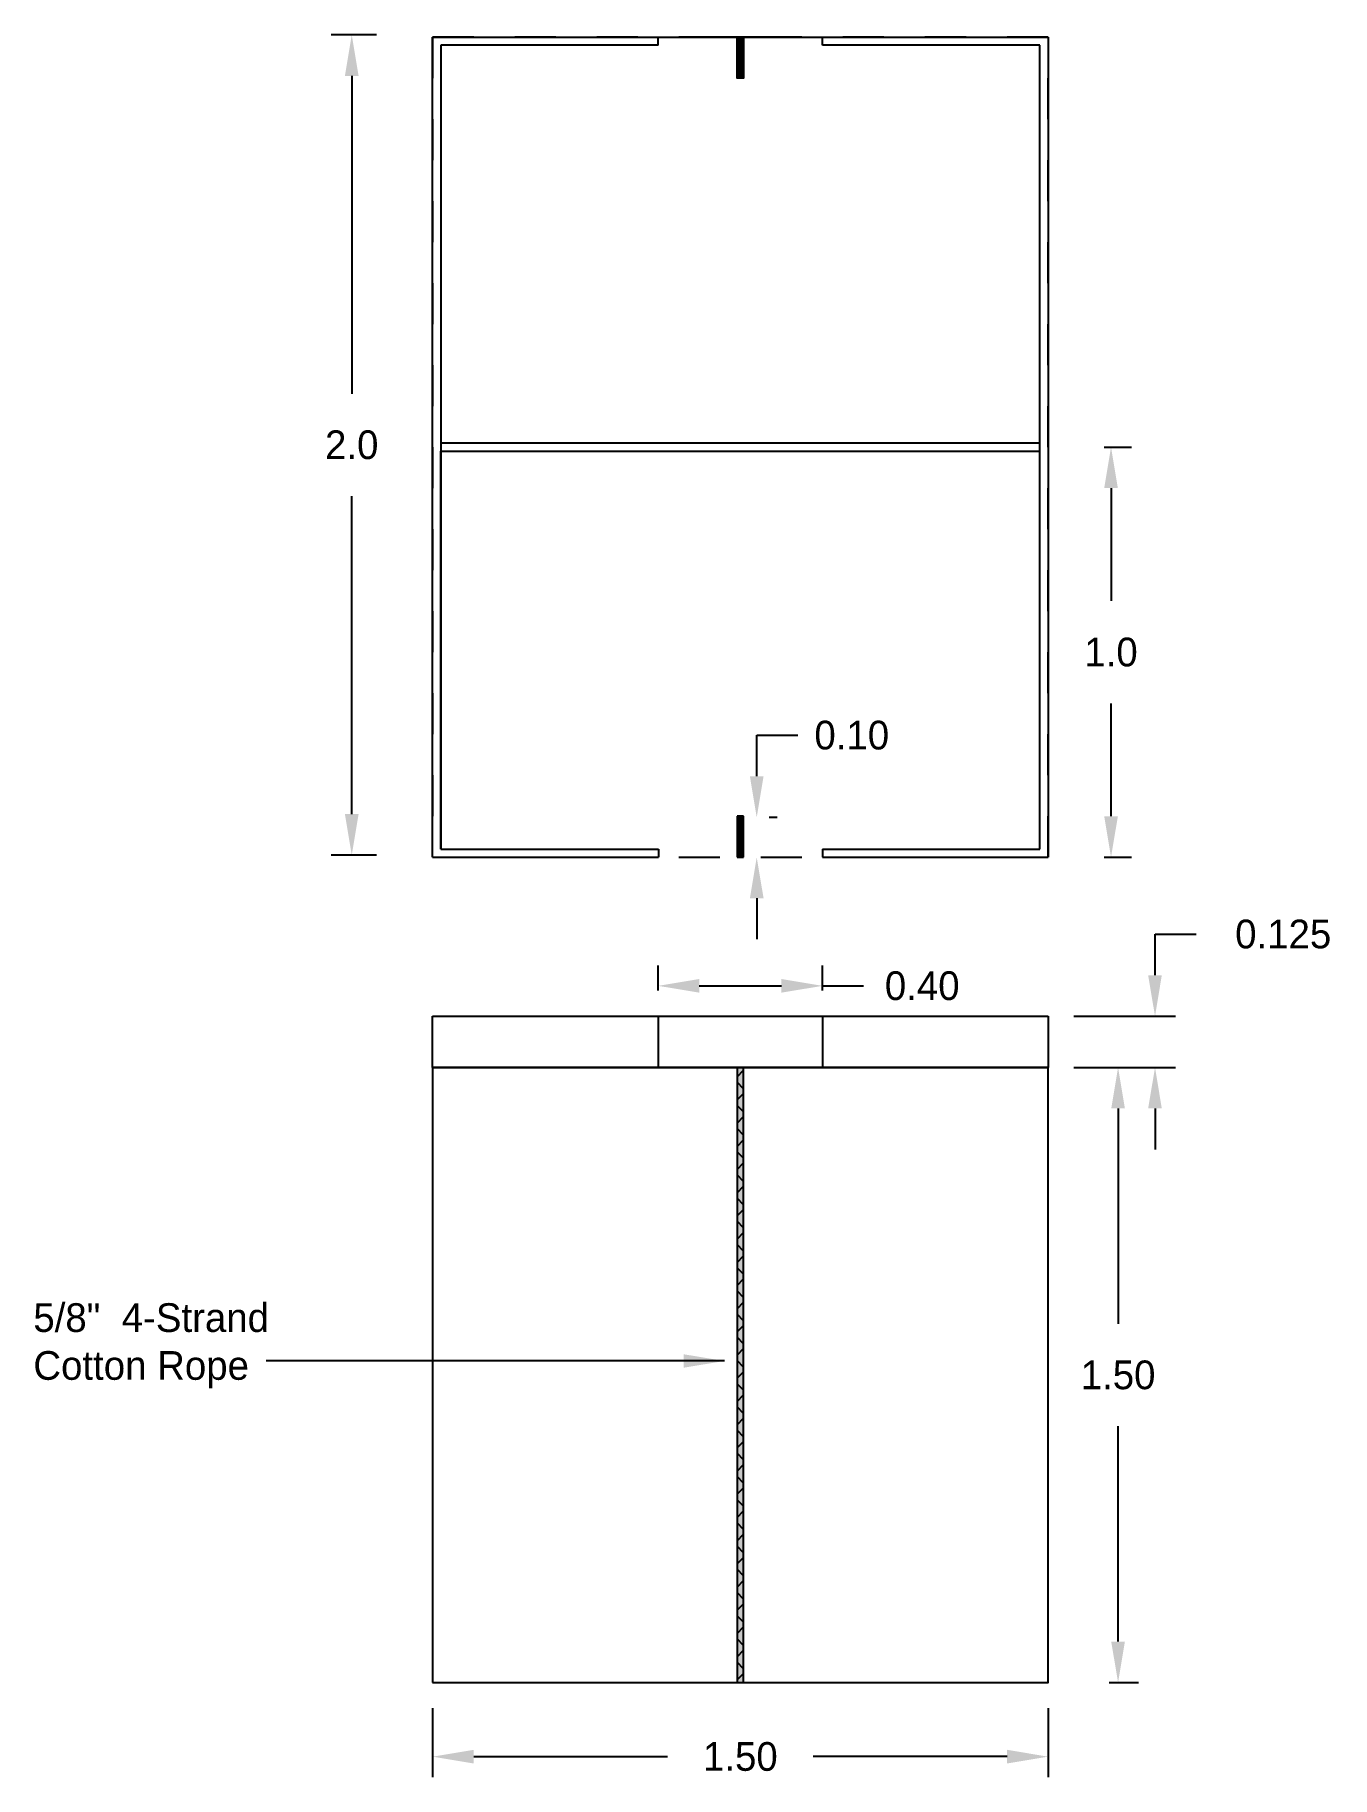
# Model space of a CAD drawing. Header units: centimetres. Extents: x -0.97 to 2.19, y -0.23 to 4.02.
import ezdxf

# ---------------------------------------------------------------- set-up
doc = ezdxf.new("R2010")
doc.units = ezdxf.units.CM
doc.header["$MEASUREMENT"] = 0
doc.linetypes.add('ACAD_ISO07W100', pattern=[3, 0, -3])
doc.dimstyles.get("Standard").update_dxf_attribs({"dimtxt": 0.07, "dimasz": 0.1, "dimexe": 0.05, "dimexo": 0.0625, "dimgap": 0.09, "dimtad": 0, "dimtih": 1, "dimtoh": 1, "dimzin": 0, "dimdsep": 46, "dimtxsty": 'Standard', "dimcen": 0.09, "dimadec": 0, "dimazin": 0, "dimtfac": 1, "dimtofl": 0, "dimtmove": 0, "dimatfit": 3, "dimfxl": 0, "dimtolj": 1, "dimtzin": 0, "dimarcsym": 0})

# ---------------------------------------------------------------- blocks, each defined once
blk = doc.blocks.new('*D1')
at = {"color": 0, "lineweight": -2, "ltscale": 0.001}
for p, q in [((1.6491, 1.5), (1.7207, 1.5)), ((1.6707, 1.4), (1.6707, 0.875)), ((1.6707, 0.1), (1.6707, 0.625)), ((1.6491, 0), (1.7207, 0))]:
    blk.add_line(p, q, dxfattribs=at)
at = {"color": 0, "ltscale": 0.001}
for points in [[(1.654, 1.4), (1.6873, 1.4), (1.6707, 1.5)], [(1.654, 0.1), (1.6873, 0.1), (1.6707, 0)]]:
    blk.add_solid(points, dxfattribs=at)
at = {"layer": 'Defpoints', "color": 0, "ltscale": 0.001}
for p in [(1.5866, 1.5), (1.6707, 1.5), (1.5866, 0)]:
    blk.add_point(p, dxfattribs=at)
at = {"color": 0, "ltscale": 0.001, "insert": (1.6707, 0.75), "char_height": 0.07, "attachment_point": 5}
blk.add_mtext('\\A1;1.50', dxfattribs=at)
blk = doc.blocks.new('*D2')
at = {"color": 0, "lineweight": -2, "ltscale": 0.001}
for p, q in [((0, -0.0625), (0, -0.2305)), ((1.5, -0.0625), (1.5, -0.2305)), ((0.1, -0.1805), (0.5725, -0.1805)), ((1.4, -0.1805), (0.9275, -0.1805))]:
    blk.add_line(p, q, dxfattribs=at)
at = {"color": 0, "ltscale": 0.001}
for points in [[(0.1, -0.1638), (0.1, -0.1972), (0, -0.1805)], [(1.4, -0.1638), (1.4, -0.1972), (1.5, -0.1805)]]:
    blk.add_solid(points, dxfattribs=at)
at = {"layer": 'Defpoints', "color": 0, "ltscale": 0.001}
for p in [(0, 0), (1.5, 0), (1.5, -0.1805)]:
    blk.add_point(p, dxfattribs=at)
at = {"color": 0, "ltscale": 0.001, "insert": (0.75, -0.1805), "char_height": 0.07, "attachment_point": 5}
blk.add_mtext('\\A1;1.50', dxfattribs=at)
blk = doc.blocks.new('*D3')
at = {"color": 0, "lineweight": -2, "ltscale": 0.001}
for p, q in [((1.7607, 1.725), (1.7607, 1.825)), ((1.7607, 1.825), (1.8607, 1.825)), ((1.5625, 1.625), (1.8107, 1.625)), ((1.5625, 1.5), (1.8107, 1.5)), ((1.7607, 1.4), (1.7607, 1.3))]:
    blk.add_line(p, q, dxfattribs=at)
at = {"color": 0, "ltscale": 0.001}
for points in [[(1.744, 1.725), (1.7773, 1.725), (1.7607, 1.625)], [(1.744, 1.4), (1.7773, 1.4), (1.7607, 1.5)]]:
    blk.add_solid(points, dxfattribs=at)
at = {"layer": 'Defpoints', "color": 0, "ltscale": 0.001}
for p in [(1.5, 1.625), (1.7607, 1.625), (1.5, 1.5)]:
    blk.add_point(p, dxfattribs=at)
at = {"color": 0, "ltscale": 0.001, "insert": (2.0732, 1.825), "char_height": 0.07, "attachment_point": 5}
blk.add_mtext('\\A1;0.125', dxfattribs=at)
blk = doc.blocks.new('*D5')
at = {"color": 0, "lineweight": -2, "ltscale": 0.001}
for p, q in [((0.7899, 2.21), (0.7899, 2.31)), ((0.7899, 2.31), (0.8899, 2.31)), ((0.8205, 2.11), (0.8399, 2.11)), ((0.8205, 2.0126), (0.8399, 2.0126)), ((0.7899, 1.9126), (0.7899, 1.8126))]:
    blk.add_line(p, q, dxfattribs=at)
at = {"color": 0, "ltscale": 0.001}
for points in [[(0.7733, 2.21), (0.8066, 2.21), (0.7899, 2.11)], [(0.7733, 1.9126), (0.8066, 1.9126), (0.7899, 2.0126)]]:
    blk.add_solid(points, dxfattribs=at)
at = {"layer": 'Defpoints', "color": 0, "ltscale": 0.001}
for p in [(0.758, 2.11), (0.7899, 2.11), (0.758, 2.0126)]:
    blk.add_point(p, dxfattribs=at)
at = {"color": 0, "ltscale": 0.001, "insert": (1.0216, 2.31), "char_height": 0.07, "attachment_point": 5}
blk.add_mtext('\\A1;0.10', dxfattribs=at)
blk = doc.blocks.new('*D6')
at = {"color": 0, "lineweight": -2, "ltscale": 0.001}
for p, q in [((-0.1371, 4.018), (-0.2472, 4.018)), ((-0.1972, 3.918), (-0.1972, 3.143)), ((-0.1972, 2.118), (-0.1972, 2.893)), ((-0.1371, 2.018), (-0.2472, 2.018))]:
    blk.add_line(p, q, dxfattribs=at)
at = {"color": 0, "ltscale": 0.001}
for points in [[(-0.2139, 3.918), (-0.1805, 3.918), (-0.1972, 4.018)], [(-0.2139, 2.118), (-0.1805, 2.118), (-0.1972, 2.018)]]:
    blk.add_solid(points, dxfattribs=at)
at = {"layer": 'Defpoints', "color": 0, "ltscale": 0.001}
for p in [(-0.1972, 4.018), (-0.0746, 4.018), (-0.0746, 2.018)]:
    blk.add_point(p, dxfattribs=at)
at = {"color": 0, "ltscale": 0.001, "insert": (-0.1972, 3.018), "char_height": 0.07, "attachment_point": 5}
blk.add_mtext('\\A1;2.0', dxfattribs=at)
blk = doc.blocks.new('*D7')
at = {"color": 0, "lineweight": -2, "ltscale": 0.001}
for p, q in [((1.6371, 3.0126), (1.7035, 3.0126)), ((1.6535, 2.9126), (1.6535, 2.6376)), ((1.6535, 2.1126), (1.6535, 2.3876)), ((1.6371, 2.0126), (1.7035, 2.0126))]:
    blk.add_line(p, q, dxfattribs=at)
at = {"color": 0, "ltscale": 0.001}
for points in [[(1.6368, 2.9126), (1.6702, 2.9126), (1.6535, 3.0126)], [(1.6368, 2.1126), (1.6702, 2.1126), (1.6535, 2.0126)]]:
    blk.add_solid(points, dxfattribs=at)
at = {"layer": 'Defpoints', "color": 0, "ltscale": 0.001}
for p in [(1.5746, 3.0126), (1.6535, 3.0126), (1.5746, 2.0126)]:
    blk.add_point(p, dxfattribs=at)
at = {"color": 0, "ltscale": 0.001, "insert": (1.6535, 2.5126), "char_height": 0.07, "attachment_point": 5}
blk.add_mtext('\\A1;1.0', dxfattribs=at)
blk = doc.blocks.new('*D8')
at = {"color": 0, "lineweight": -2, "ltscale": 0.001}
for p, q in [((0.55, 1.6875), (0.55, 1.749)), ((0.95, 1.6875), (0.95, 1.749)), ((0.65, 1.699), (0.85, 1.699)), ((0.95, 1.699), (1.05, 1.699))]:
    blk.add_line(p, q, dxfattribs=at)
at = {"color": 0, "ltscale": 0.001}
for points in [[(0.65, 1.7157), (0.65, 1.6824), (0.55, 1.699)], [(0.85, 1.7157), (0.85, 1.6824), (0.95, 1.699)]]:
    blk.add_solid(points, dxfattribs=at)
at = {"layer": 'Defpoints', "color": 0, "ltscale": 0.001}
for p in [(0.95, 1.699), (0.55, 1.625), (0.95, 1.625)]:
    blk.add_point(p, dxfattribs=at)
at = {"color": 0, "ltscale": 0.001, "insert": (1.1933, 1.699), "char_height": 0.07, "attachment_point": 5}
blk.add_mtext('\\A1;0.40', dxfattribs=at)

msp = doc.modelspace()

# ---------------------------------------------------------------- hatches: boundary and pattern name
at = {"ltscale": 0.001}
h = msp.add_hatch(dxfattribs=at)
h.set_pattern_fill('AR-HBONE', color=256, scale=0.001, style=0)
h.paths.add_polyline_path([(0.742, 4.0126), (0.758, 4.0126), (0.758, 3.9126), (0.742, 3.9126)])
h = msp.add_hatch(dxfattribs=at)
h.set_pattern_fill('AR-HBONE', color=256, scale=0.001, style=0)
h.paths.add_polyline_path([(0.742, 2.1126), (0.742, 2.0126), (0.758, 2.0126), (0.758, 2.1126)])
h = msp.add_hatch()
h.set_pattern_fill('AR-HBONE', color=256, style=0)
h.paths.add_polyline_path([(0.758, 1.5), (0.75, 1.5), (0.742, 1.5), (0.742, 0), (0.758, 0)])
h = msp.add_hatch()
h.set_pattern_fill('AR-HBONE', color=256, scale=0.001, style=0)
h.paths.add_polyline_path([(0.758, 1.5), (0.75, 1.5), (0.742, 1.5), (0.742, 0), (0.758, 0)])
h = msp.add_hatch()
h.set_pattern_fill('AR-HBONE', color=256, scale=0.01, style=0)
h.paths.add_polyline_path([(0.758, 1.5), (0.75, 1.5), (0.742, 1.5), (0.742, 0), (0.758, 0)])
h = msp.add_hatch()
h.set_pattern_fill('AR-HBONE', color=256, scale=0.5, style=0)
h.paths.add_polyline_path([(0.758, 1.5), (0.75, 1.5), (0.742, 1.5), (0.742, 0), (0.758, 0)])
h = msp.add_hatch()
h.set_pattern_fill('AR-HBONE', color=256, scale=0.05, style=0)
h.paths.add_polyline_path([(0.758, 1.5), (0.75, 1.5), (0.742, 1.5), (0.742, 0), (0.758, 0)])
h = msp.add_hatch()
h.set_pattern_fill('AR-HBONE', color=256, scale=0.75, style=0)
h.paths.add_polyline_path([(0.758, 1.5), (0.75, 1.5), (0.742, 1.5), (0.742, 0), (0.758, 0)])
h = msp.add_hatch()
h.set_pattern_fill('AR-HBONE', color=256, scale=1.25, style=0)
h.paths.add_polyline_path([(0.758, 1.5), (0.75, 1.5), (0.742, 1.5), (0.742, 0), (0.758, 0)])

# ---------------------------------------------------------------- linework, layer by layer
at = {"color": 5}
for p, q in [((0, 2.0126), (0, 4.0126)), ((0, 4.0126), (1.5, 4.0126)), ((0.9, 4.0126), (0.6, 4.0126)), ((1.5, 4.0126), (1.5, 2.0126)), ((0.55, 3.9926), (0.02, 3.9926)), ((0.02, 3.9926), (0.02, 2.0326)), ((1.48, 3.9926), (0.95, 3.9926)), ((1.48, 2.0326), (1.48, 3.9926)), ((0.02, 2.0326), (0.5507, 2.0326)), ((0.95, 2.0326), (1.48, 2.0326)), ((0, 1.5), (0, 1.625)), ((0, 1.625), (0.6, 1.625)), ((0.9, 1.625), (1.5, 1.625)), ((1.5, 1.625), (1.5, 1.5))]:
    msp.add_line(p, q, dxfattribs=at)
at = {"color": 5, "ltscale": 0.001}
for p, q in [((0.55, 3.9926), (0.55, 4.0126)), ((0.95, 3.9926), (0.95, 4.0126)), ((0, 2.0126), (0.5507, 2.0126)), ((0.5507, 2.0326), (0.5507, 2.0126)), ((0.95, 2.0326), (0.95, 2.0126)), ((0.95, 2.0126), (1.5, 2.0126)), ((0, 1.625), (0.55, 1.625)), ((0.55, 1.625), (0.55, 1.5)), ((0.55, 1.625), (0.95, 1.625)), ((0.6, 1.625), (0.9, 1.625)), ((0.95, 1.625), (0.95, 1.5))]:
    msp.add_line(p, q, dxfattribs=at)
at = {"color": 42, "ltscale": 0.001}
for p, q in [((0.55, 4.0126), (0.95, 4.0126)), ((0.6, 4.0126), (0.9, 4.0126))]:
    msp.add_line(p, q, dxfattribs=at)
at = {"ltscale": 0.001}
for p, q in [((0.758, 2.1126), (0.742, 2.1126)), ((0.742, 2.1126), (0.742, 2.0126)), ((0.758, 2.0126), (0.758, 2.1126)), ((0.742, 2.0126), (0.758, 2.0126))]:
    msp.add_line(p, q, dxfattribs=at)
at = {"color": 42}
msp.add_line((0, 1.5), (1.5, 1.5), dxfattribs=at)
for p, q in [((0.742, 1.5), (0.742, 0)), ((0.758, 0), (0.758, 1.5)), ((0.742, 0), (0.758, 0))]:
    msp.add_line(p, q)
at = {"color": 42, "linetype": 'ACAD_ISO07W100', "ltscale": 0.001}
msp.add_lwpolyline([(0, 2.0126), (1.5, 2.0126), (1.5, 4.0126), (0, 4.0126)], close=True, dxfattribs=at)
at = {"ltscale": 0.001}
msp.add_lwpolyline([(0.742, 4.0126), (0.758, 4.0126), (0.758, 3.9126), (0.742, 3.9126)], close=True, dxfattribs=at)
at = {"color": 5, "ltscale": 0.001}
msp.add_lwpolyline([(0.02, 2.0326), (0.02, 3.0026), (1.48, 3.0026), (1.48, 3.0226), (0.02, 3.0226), (0.02, 3.0026)], dxfattribs=at)
at = {"color": 42}
msp.add_lwpolyline([(0, 0), (1.5, 0), (1.5, 1.5), (0, 1.5)], close=True, dxfattribs=at)

# ---------------------------------------------------------------- texts
at = {"ltscale": 0.001, "insert": (-0.9733, 0.9251), "char_height": 0.07, "width": 0.592, "attachment_point": 1}
msp.add_mtext('5/8"  4-Strand Cotton Rope', dxfattribs=at)

# ---------------------------------------------------------------- dimensions: what is measured, and where the dimension line sits
at = {"ltscale": 0.001}
for base, p1, p2, override, picture, middle in [((-0.1972, 4.018), (-0.0746, 2.018), (-0.0746, 4.018), {"dimdec": 1}, '*D6', (-0.1972, 3.018)), ((1.6535, 3.0126), (1.5746, 2.0126), (1.5746, 3.0126), {"dimdec": 1}, '*D7', (1.6535, 2.5126)), ((0.7899, 2.11), (0.758, 2.0126), (0.758, 2.11), {"dimgap": 0.05}, '*D5', (1.0216, 2.31)), ((1.7607, 1.625), (1.5, 1.5), (1.5, 1.625), {"dimdec": 3}, '*D3', (2.0732, 1.825)), ((1.6707, 1.5), (1.5866, 0), (1.5866, 1.5), {"dimtxt": 0.07, "dimasz": 0.1, "dimtad": 0, "dimdec": 2}, '*D1', (1.6707, 0.75))]:
    dim = msp.add_linear_dim(base=base, p1=p1, p2=p2, angle=90, dimstyle='Standard', override=override, dxfattribs=at)
    dim.commit()
    dim.dimension.update_dxf_attribs({"geometry": picture, "text_midpoint": middle})
for base, p1, p2, override, picture, middle in [((0.95, 1.699), (0.55, 1.625), (0.95, 1.625), {"dimtxt": 0.07, "dimgap": 0.05}, '*D8', (1.1933, 1.699)), ((1.5, -0.1805), (0, 0), (1.5, 0), {"dimtxt": 0.07, "dimasz": 0.1, "dimdec": 2}, '*D2', (0.75, -0.1805))]:
    dim = msp.add_linear_dim(base=base, p1=p1, p2=p2, dimstyle='Standard', override=override, dxfattribs=at)
    dim.commit()
    dim.dimension.update_dxf_attribs({"geometry": picture, "text_midpoint": middle})

# ---------------------------------------------------------------- leaders
msp.add_leader([(0.7115, 0.7843), (-0.406, 0.7843)], dimstyle='Standard', override={"dimgap": 0.09, "dimtad": 0}, dxfattribs=at)

doc.saveas('drawing.dxf')
